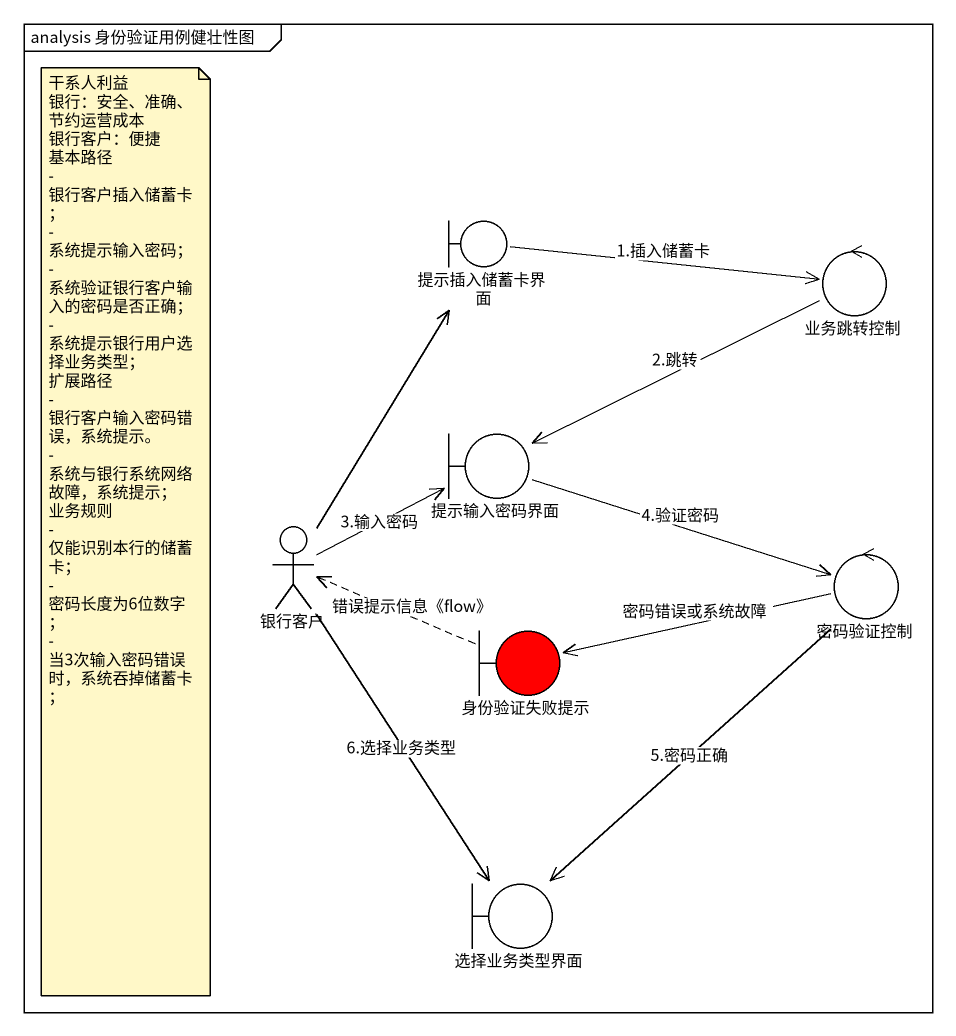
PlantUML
@startuml
mainframe analysis 身份验证用例健壮性图
boundary 提示插入储蓄卡界面
control 业务跳转控制
boundary 提示输入密码界面
actor 银行客户
control 密码验证控制
boundary 身份验证失败提示 #FF0000
boundary 选择业务类型界面
提示插入储蓄卡界面 -right-> 业务跳转控制 : 1.插入储蓄卡
业务跳转控制 -left-> 提示输入密码界面 : 2.跳转
提示输入密码界面 -right-> 密码验证控制 : 4.验证密码
银行客户 -up-> 提示插入储蓄卡界面
银行客户 -right-> 提示输入密码界面 : 3.输入密码
银行客户 --> 选择业务类型界面 : 6.选择业务类型
密码验证控制 -left-> 身份验证失败提示 : 密码错误或系统故障
密码验证控制 --> 选择业务类型界面 : 5.密码正确
身份验证失败提示 .left.> 银行客户 : 错误提示信息《flow》
note as N1
  干系人利益
  银行：安全、准确、节约运营成本
  银行客户：便捷
  基本路径
  - 银行客户插入储蓄卡；
  - 系统提示输入密码；
  - 系统验证银行客户输入的密码是否正确；
  - 系统提示银行用户选择业务类型；
  扩展路径
  - 银行客户输入密码错误，系统提示。
  - 系统与银行系统网络故障，系统提示；
  业务规则
  - 仅能识别本行的储蓄卡；
  - 密码长度为6位数字；
  - 当3次输入密码错误时，系统吞掉储蓄卡；
end note
@enduml
